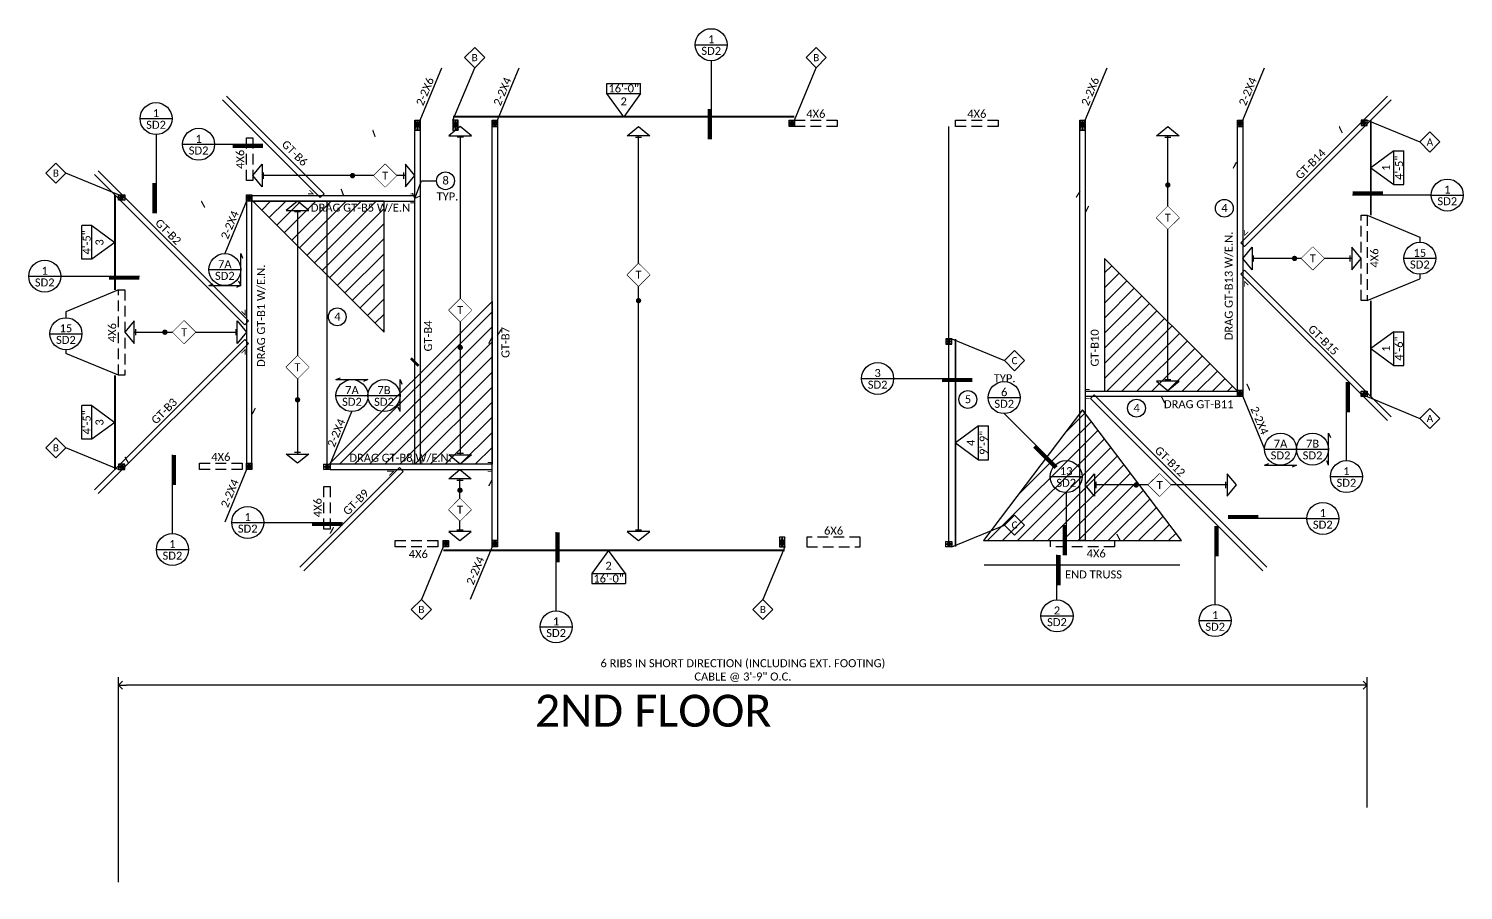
# Model space of a CAD drawing. Header units: inches. Extents: x -4772 to 8114, y -459 to 2752.
# Drawn here: x 2506 to 3312, y 2263 to 2747 of the extents above; entities that cross this region are included whole.
import ezdxf
from ezdxf.enums import TextEntityAlignment as Align

# ---------------------------------------------------------------- set-up
doc = ezdxf.new("R2010")
doc.units = ezdxf.units.IN
doc.header["$LTSCALE"] = 24
doc.header["$MEASUREMENT"] = 0
doc.set_wipeout_variables(frame=1)
doc.linetypes.add('DASHED2', pattern=[0.375, 0.25, -0.125])
for name, color, linetype in [('FNDN_TEXT', 2, 'Continuous'), ('FRAME_CALIF', 8, 'Continuous'), ('FRAME_HDR', 70, 'Continuous'), ('FRAME_POST', 4, 'Continuous'), ('FRAME_SWALL', 3, 'SWALL'), ('FRAME_SWTXT', 2, 'Continuous'), ('FRAME_TEXT', 2, 'Continuous')]:
    doc.layers.add(name, color=color, linetype=linetype)
doc.styles.add('ARC-TEXT', font='CALIBRI.TTF', dxfattribs={"height": 4.5})
doc.linetypes.add('SWALL', pattern='A,0.25,0.25,["//",ARC-TEXT,S=0.015,R=0,X=0.01,Y=0.01],0.25', length=0.75)
doc.dimstyles.new('post tension', dxfattribs={"dimscale": 48, "dimtxt": 4.5, "dimasz": 0.09375, "dimexe": 0.09375, "dimexo": 0.09375, "dimgap": 0.03125, "dimtad": 1, "dimdec": 4, "dimzin": 3, "dimdsep": 46, "dimlunit": 4, "dimtxsty": 'ARC-TEXT', "dimblk": 'OPEN90', "dimcen": 0.0625, "dimclrd": 1, "dimclre": 2, "dimclrt": 2, "dimadec": 0, "dimazin": 0, "dimtfac": 1, "dimtdec": 4, "dimtmove": 2, "dimatfit": 0, "dimldrblk": 'LEADER-ARROW', "dimfxl": 1, "dimfrac": 2, "dimtzin": 3, "dimarcsym": 0})

# ---------------------------------------------------------------- blocks, each defined once
blk = doc.blocks.new('*U68')
at = {"color": 1}
blk.add_lwpolyline([(1.94, 3.64, 0.688, 0.688, 0), (0, 0, 0, 0, 0), (135, 43.46, 0.688, 0.688, 0), (133.06, 39.82, 0.688, 0.688, 0)], format="xyseb", dxfattribs=at)
blk = doc.blocks.new('*U69')
for p, q in [((6.08, -1.74), (6.08, 1.74)), ((141.42, -1.74), (141.42, 1.74)), ((142.29, 0), (5.21, 0))]:
    blk.add_line(p, q)
for points in [[(5.21, -6.36), (0, 0), (5.21, 6.36)], [(47.71, 0), (54.07, -6.36), (60.44, 0), (54.07, 6.36)], [(142.29, -6.36), (147.5, 0), (142.29, 6.36)]]:
    blk.add_lwpolyline(points, close=True)
at = {"color": 1, "const_width": 1.5}
blk.add_lwpolyline([(36.46, 0, 1), (34.96, 0, 1)], format="xyb", close=True, dxfattribs=at)
at = {"style": 'ARC-TEXT', "width": 1.00018}
blk.add_attdef('FRM', text='', height=4.5, rotation=270, dxfattribs=at).set_placement((54.07, 0), align=Align.MIDDLE_CENTER)
blk.add_wipeout([(60.44, 0), (54.07, 6.36), (47.71, 0), (54.07, -6.36)])
blk = doc.blocks.new('*U70')
at = {"color": 1}
blk.add_lwpolyline([(-1.97, 3.62, 0.688, 0.688, 0), (0, 0, 0, 0, 0), (40.9, 147.5, 0.688, 0.688, 0), (42.88, 143.88, 0.688, 0.688, 0)], format="xyseb", dxfattribs=at)
blk = doc.blocks.new('*U71')
for p, q in [((6.08, -1.74), (6.08, 1.74)), ((62.42, -1.74), (62.42, 1.74)), ((63.29, 0), (5.21, 0))]:
    blk.add_line(p, q)
for points in [[(5.21, -6.36), (0, 0), (5.21, 6.36)], [(28.77, 0), (35.13, -6.36), (41.49, 0), (35.13, 6.36)], [(63.29, -6.36), (68.5, 0), (63.29, 6.36)]]:
    blk.add_lwpolyline(points, close=True)
at = {"style": 'ARC-TEXT', "width": 1.00018}
blk.add_attdef('FRM', text='', height=4.5, rotation=180, dxfattribs=at).set_placement((35.13, 0), align=Align.MIDDLE_CENTER)
blk.add_wipeout([(41.49, 0), (35.13, 6.36), (28.77, 0), (35.13, -6.36)])
at = {"color": 1, "const_width": 1.5}
blk.add_lwpolyline([(46.68, 0, 1), (45.18, 0, 1)], format="xyb", close=True, dxfattribs=at)
blk = doc.blocks.new('*U72')
for p, q in [((6.08, -1.74), (6.08, 1.74)), ((183.92, -1.74), (183.92, 1.74)), ((184.79, 0), (5.21, 0))]:
    blk.add_line(p, q)
for points in [[(5.21, -6.36), (0, 0), (5.21, 6.36)], [(80.29, 0), (86.65, -6.36), (93.01, 0), (86.65, 6.36)], [(184.79, -6.36), (190, 0), (184.79, 6.36)]]:
    blk.add_lwpolyline(points, close=True)
at = {"color": 1, "const_width": 1.5}
blk.add_lwpolyline([(66.4, 0, 1), (64.9, 0, 1)], format="xyb", close=True, dxfattribs=at)
at = {"style": 'ARC-TEXT', "width": 1.00018}
blk.add_attdef('FRM', text='', height=4.5, rotation=270, dxfattribs=at).set_placement((86.65, 0), align=Align.MIDDLE_CENTER)
blk.add_wipeout([(93.01, 0), (86.65, 6.36), (80.29, 0), (86.65, -6.36)])
blk = doc.blocks.new('TEC_STICK')
at = {"color": 1}
blk.add_line((-6, 0), (6, 0), dxfattribs=at)
at = {"color": 1, "const_width": 1.5}
blk.add_lwpolyline([(-2.12, -2.12), (2.12, 2.12)], dxfattribs=at)
blk = doc.blocks.new('*U73')
at = {"color": 1}
blk.add_lwpolyline([(1.9, 3.66, 0.688, 0.688, 0), (0, 0, 0, 0, 0), (91, 30.41, 0.688, 0.688, 0), (89.1, 26.75, 0.688, 0.688, 0)], format="xyseb", dxfattribs=at)
blk = doc.blocks.new('*U74')
for p, q in [((6.08, -1.74), (6.08, 1.74)), ((33.92, -1.74), (33.92, 1.74)), ((34.79, 0), (5.21, 0))]:
    blk.add_line(p, q)
for points in [[(5.21, -6.36), (0, 0), (5.21, 6.36)], [(16.23, 0), (22.6, -6.36), (28.96, 0), (22.6, 6.36)], [(34.79, -6.36), (40, 0), (34.79, 6.36)]]:
    blk.add_lwpolyline(points, close=True)
at = {"style": 'ARC-TEXT', "width": 1.00018}
blk.add_attdef('FRM', text='', height=4.5, rotation=90, dxfattribs=at).set_placement((22.6, 0), align=Align.MIDDLE_CENTER)
blk.add_wipeout([(28.96, 0), (22.6, 6.36), (16.23, 0), (22.6, -6.36)])
at = {"color": 1, "const_width": 1.5}
blk.add_lwpolyline([(12.44, 0, 1), (10.94, 0, 1)], format="xyb", close=True, dxfattribs=at)
blk = doc.blocks.new('*U75')
at = {"color": 1}
blk.add_lwpolyline([(1.9, 3.66, 0.688, 0.688, 0), (0, 0, 0, 0, 0), (85.02, 28.53, 0.688, 0.688, 0), (83.13, 24.86, 0.688, 0.688, 0)], format="xyseb", dxfattribs=at)
blk = doc.blocks.new('*U76')
for p, q in [((6.08, -1.74), (6.08, 1.74)), ((142.42, -1.74), (142.42, 1.74)), ((143.29, 0), (5.21, 0))]:
    blk.add_line(p, q)
for points in [[(5.21, -6.36), (0, 0), (5.21, 6.36)], [(44.96, 0), (51.33, -6.36), (57.69, 0), (51.33, 6.36)], [(143.29, -6.36), (148.5, 0), (143.29, 6.36)]]:
    blk.add_lwpolyline(points, close=True)
at = {"color": 1, "const_width": 1.5}
blk.add_lwpolyline([(33.71, 0, 1), (32.21, 0, 1)], format="xyb", close=True, dxfattribs=at)
at = {"style": 'ARC-TEXT', "width": 1.00018}
blk.add_attdef('FRM', text='', height=4.5, rotation=90, dxfattribs=at).set_placement((51.33, 0), align=Align.MIDDLE_CENTER)
blk.add_wipeout([(57.69, 0), (51.33, 6.36), (44.96, 0), (51.33, -6.36)])
blk = doc.blocks.new('*U77')
at = {"color": 1}
blk.add_lwpolyline([(-1.77, 3.73, 0.688, 0.688, 0), (0, 0, 0, 0, 0), (50.18, 148.5, 0.688, 0.688, 0), (51.95, 144.77, 0.688, 0.688, 0)], format="xyseb", dxfattribs=at)
blk = doc.blocks.new('*U78')
for p, q in [((6.08, -1.74), (6.08, 1.74)), ((60.42, -1.74), (60.42, 1.74)), ((61.29, 0), (5.21, 0))]:
    blk.add_line(p, q)
for points in [[(5.21, -6.36), (0, 0), (5.21, 6.36)], [(33.04, 0), (39.4, -6.36), (45.77, 0), (39.4, 6.36)], [(61.29, -6.36), (66.5, 0), (61.29, 6.36)]]:
    blk.add_lwpolyline(points, close=True)
at = {"style": 'ARC-TEXT', "width": 1.00018}
blk.add_attdef('FRM', text='', height=4.5, dxfattribs=at).set_placement((39.4, 0), align=Align.MIDDLE_CENTER)
blk.add_wipeout([(45.77, 0), (39.4, 6.36), (33.04, 0), (39.4, -6.36)])
at = {"color": 1, "const_width": 1.5}
blk.add_lwpolyline([(29.87, 0, 1), (28.37, 0, 1)], format="xyb", close=True, dxfattribs=at)
blk = doc.blocks.new('*U79')
at = {"color": 1}
blk.add_lwpolyline([(2.19, 3.5, 0.687, 0.687, 0), (0, 0, 0, 0, 0), (327.5, 81.12, 0.687, 0.687, 0), (325.31, 77.62, 0.687, 0.687, 0)], format="xyseb", dxfattribs=at)
blk = doc.blocks.new('*U80')
for p, q in [((6.08, -1.74), (6.08, 1.74)), ((226.92, -1.74), (226.92, 1.74)), ((227.79, 0), (5.21, 0))]:
    blk.add_line(p, q)
for points in [[(5.21, -6.36), (0, 0), (5.21, 6.36)], [(77.11, 0), (83.47, -6.36), (89.83, 0), (83.47, 6.36)], [(227.79, -6.36), (233, 0), (227.79, 6.36)]]:
    blk.add_lwpolyline(points, close=True)
at = {"color": 1, "const_width": 1.5}
blk.add_lwpolyline([(98.76, 0, 1), (97.26, 0, 1)], format="xyb", close=True, dxfattribs=at)
at = {"style": 'ARC-TEXT', "width": 1.00018}
blk.add_attdef('FRM', text='', height=4.5, rotation=90, dxfattribs=at).set_placement((83.47, 0), align=Align.MIDDLE_CENTER)
blk.add_wipeout([(89.83, 0), (83.47, 6.36), (77.11, 0), (83.47, -6.36)])
blk = doc.blocks.new('*U169')
for p, q in [((0, 5.5), (1.5, 5.5)), ((0, 0), (0, 5.5)), ((1.5, 0), (0, 0)), ((1.5, 5.5), (3, 5.5)), ((1.5, 0), (1.5, 5.5)), ((1.5, 5.5), (1.5, 0)), ((3, 0), (1.5, 0)), ((3, 5.5), (3, 0))]:
    blk.add_line(p, q)
at = {"color": 1}
for p, q in [((0, 0), (1.5, 5.5)), ((0, 5.5), (1.5, 0)), ((1.5, 0), (3, 5.5)), ((1.5, 5.5), (3, 0))]:
    blk.add_line(p, q, dxfattribs=at)
blk = doc.blocks.new('*U82')
for p, q in [((0, 3.5), (1.5, 3.5)), ((0, 0), (0, 3.5)), ((1.5, 0), (0, 0)), ((1.5, 3.5), (3, 3.5)), ((1.5, 0), (1.5, 3.5)), ((1.5, 3.5), (1.5, 0)), ((3, 0), (1.5, 0)), ((3, 3.5), (3, 0))]:
    blk.add_line(p, q)
at = {"color": 1}
for p, q in [((0, 0), (1.5, 3.5)), ((0, 3.5), (1.5, 0)), ((1.5, 0), (3, 3.5)), ((1.5, 3.5), (3, 0))]:
    blk.add_line(p, q, dxfattribs=at)
blk = doc.blocks.new('*U171')
for p, q in [((0, 5.5), (1.5, 5.5)), ((0, 0), (0, 5.5)), ((1.5, 0), (0, 0)), ((1.5, 5.5), (3, 5.5)), ((1.5, 0), (1.5, 5.5)), ((1.5, 5.5), (1.5, 0)), ((3, 0), (1.5, 0)), ((3, 5.5), (3, 0))]:
    blk.add_line(p, q)
at = {"color": 1}
for p, q in [((0, 0), (1.5, 5.5)), ((0, 5.5), (1.5, 0)), ((1.5, 0), (3, 5.5)), ((1.5, 5.5), (3, 0))]:
    blk.add_line(p, q, dxfattribs=at)
blk = doc.blocks.new('*U85')
for p, q in [((0, 3.5), (1.5, 3.5)), ((0, 0), (0, 3.5)), ((1.5, 0), (0, 0)), ((1.5, 3.5), (3, 3.5)), ((1.5, 0), (1.5, 3.5)), ((1.5, 3.5), (1.5, 0)), ((3, 0), (1.5, 0)), ((3, 3.5), (3, 0))]:
    blk.add_line(p, q)
at = {"color": 1}
for p, q in [((0, 0), (1.5, 3.5)), ((0, 3.5), (1.5, 0)), ((1.5, 0), (3, 3.5)), ((1.5, 3.5), (3, 0))]:
    blk.add_line(p, q, dxfattribs=at)
blk = doc.blocks.new('*U86')
for p, q in [((0, 3.5), (1.5, 3.5)), ((0, 0), (0, 3.5)), ((1.5, 0), (0, 0)), ((1.5, 3.5), (3, 3.5)), ((1.5, 0), (1.5, 3.5)), ((1.5, 3.5), (1.5, 0)), ((3, 0), (1.5, 0)), ((3, 3.5), (3, 0))]:
    blk.add_line(p, q)
at = {"color": 1}
for p, q in [((0, 0), (1.5, 3.5)), ((0, 3.5), (1.5, 0)), ((1.5, 0), (3, 3.5)), ((1.5, 3.5), (3, 0))]:
    blk.add_line(p, q, dxfattribs=at)
blk = doc.blocks.new('*U87')
for p, q in [((0, 3.5), (1.5, 3.5)), ((0, 0), (0, 3.5)), ((1.5, 0), (0, 0)), ((1.5, 3.5), (3, 3.5)), ((1.5, 0), (1.5, 3.5)), ((1.5, 3.5), (1.5, 0)), ((3, 0), (1.5, 0)), ((3, 3.5), (3, 0))]:
    blk.add_line(p, q)
at = {"color": 1}
for p, q in [((0, 0), (1.5, 3.5)), ((0, 3.5), (1.5, 0)), ((1.5, 0), (3, 3.5)), ((1.5, 3.5), (3, 0))]:
    blk.add_line(p, q, dxfattribs=at)
blk = doc.blocks.new('*U88')
for p, q in [((0, 3.5), (1.5, 3.5)), ((0, 0), (0, 3.5)), ((1.5, 0), (0, 0)), ((1.5, 3.5), (3, 3.5)), ((1.5, 0), (1.5, 3.5)), ((1.5, 3.5), (1.5, 0)), ((3, 0), (1.5, 0)), ((3, 3.5), (3, 0))]:
    blk.add_line(p, q)
at = {"color": 1}
for p, q in [((0, 0), (1.5, 3.5)), ((0, 3.5), (1.5, 0)), ((1.5, 0), (3, 3.5)), ((1.5, 3.5), (3, 0))]:
    blk.add_line(p, q, dxfattribs=at)
blk = doc.blocks.new('*U89')
for p, q in [((0, 3.5), (1.5, 3.5)), ((0, 0), (0, 3.5)), ((1.5, 0), (0, 0)), ((1.5, 3.5), (3, 3.5)), ((1.5, 0), (1.5, 3.5)), ((1.5, 3.5), (1.5, 0)), ((3, 0), (1.5, 0)), ((3, 3.5), (3, 0))]:
    blk.add_line(p, q)
at = {"color": 1}
for p, q in [((0, 0), (1.5, 3.5)), ((0, 3.5), (1.5, 0)), ((1.5, 0), (3, 3.5)), ((1.5, 3.5), (3, 0))]:
    blk.add_line(p, q, dxfattribs=at)
blk = doc.blocks.new('*U90')
for p, q in [((0, 3.5), (1.5, 3.5)), ((0, 0), (0, 3.5)), ((1.5, 0), (0, 0)), ((1.5, 3.5), (3, 3.5)), ((1.5, 0), (1.5, 3.5)), ((1.5, 3.5), (1.5, 0)), ((3, 0), (1.5, 0)), ((3, 3.5), (3, 0))]:
    blk.add_line(p, q)
at = {"color": 1}
for p, q in [((0, 0), (1.5, 3.5)), ((0, 3.5), (1.5, 0)), ((1.5, 0), (3, 3.5)), ((1.5, 3.5), (3, 0))]:
    blk.add_line(p, q, dxfattribs=at)
blk = doc.blocks.new('*U108')
for p, q in [((0, 3.5), (1.5, 3.5)), ((0, 0), (0, 3.5)), ((1.5, 0), (0, 0)), ((1.5, 3.5), (3, 3.5)), ((1.5, 0), (1.5, 3.5)), ((1.5, 3.5), (1.5, 0)), ((3, 0), (1.5, 0)), ((3, 3.5), (3, 0))]:
    blk.add_line(p, q)
at = {"color": 1}
for p, q in [((0, 0), (1.5, 3.5)), ((0, 3.5), (1.5, 0)), ((1.5, 0), (3, 3.5)), ((1.5, 3.5), (3, 0))]:
    blk.add_line(p, q, dxfattribs=at)
blk = doc.blocks.new('*U109')
for p, q in [((-18.59, -9.5), (-18.59, 9.5)), ((-13, 9.5), (-18.59, 9.5)), ((-13, -9.5), (-18.59, -9.5))]:
    blk.add_line(p, q)
at = {"flags": 128}
blk.add_lwpolyline([(-13, -9.5), (-13, 9.5), (0, 0)], close=True, dxfattribs=at)
at = {"style": 'ARC-TEXT'}
for tag, p in [('LENGTH', (-15.87, 0)), ('REF', (-26.27, 0)), ('NUM', (-8.65, 0))]:
    blk.add_attdef(tag, text='', height=4.5, rotation=90, dxfattribs=at).set_placement(p, align=Align.MIDDLE_CENTER)
blk = doc.blocks.new('TEC_HD_R')
blk.add_lwpolyline([(0, -5.66), (5.66, 0), (0, 5.66), (-5.66, 0), (0, -5.66)])
at = {"style": 'ARC-TEXT'}
blk.add_attdef('HD', text='', height=4, dxfattribs=at).set_placement((0, 0), align=Align.MIDDLE_CENTER)
blk = doc.blocks.new('*U110')
for p, q in [((-1.5, 3.5), (-3, 3.5)), ((-3, 3.5), (-3, 0)), ((-3, 0), (-1.5, 0)), ((0, 3.5), (-1.5, 3.5)), ((-1.5, 0), (-1.5, 3.5)), ((-1.5, 3.5), (-1.5, 0)), ((-1.5, 0), (0, 0)), ((0, 0), (0, 3.5))]:
    blk.add_line(p, q)
at = {"color": 1}
for p, q in [((-1.5, 0), (-3, 3.5)), ((-1.5, 3.5), (-3, 0)), ((0, 0), (-1.5, 3.5)), ((0, 3.5), (-1.5, 0))]:
    blk.add_line(p, q, dxfattribs=at)
blk = doc.blocks.new('TEC_DET')
blk.add_line((-9, 0), (9, 0))
blk.add_circle((0, 0), 9)
at = {"style": 'ARC-TEXT'}
for tag, p in [('NUM', (0, 3.08)), ('SHT', (0, -3.49))]:
    blk.add_attdef(tag, text='', height=4.5, dxfattribs=at).set_placement(p, align=Align.MIDDLE_CENTER)
blk = doc.blocks.new('*U170')
for p, q in [((-1.5, 5.5), (-3, 5.5)), ((-3, 5.5), (-3, 0)), ((-3, 0), (-1.5, 0)), ((0, 5.5), (-1.5, 5.5)), ((-1.5, 0), (-1.5, 5.5)), ((-1.5, 5.5), (-1.5, 0)), ((-1.5, 0), (0, 0)), ((0, 0), (0, 5.5))]:
    blk.add_line(p, q)
at = {"color": 1}
for p, q in [((-1.5, 0), (-3, 5.5)), ((-1.5, 5.5), (-3, 0)), ((0, 0), (-1.5, 5.5)), ((0, 5.5), (-1.5, 0))]:
    blk.add_line(p, q, dxfattribs=at)
blk = doc.blocks.new('*U112')
for p, q in [((0, 3.5), (1.5, 3.5)), ((0, 0), (0, 3.5)), ((1.5, 0), (0, 0)), ((1.5, 3.5), (3, 3.5)), ((1.5, 0), (1.5, 3.5)), ((1.5, 3.5), (1.5, 0)), ((3, 0), (1.5, 0)), ((3, 3.5), (3, 0))]:
    blk.add_line(p, q)
at = {"color": 1}
for p, q in [((0, 0), (1.5, 3.5)), ((0, 3.5), (1.5, 0)), ((1.5, 0), (3, 3.5)), ((1.5, 3.5), (3, 0))]:
    blk.add_line(p, q, dxfattribs=at)
blk = doc.blocks.new('*U113')
for p, q in [((0, 3.5), (1.5, 3.5)), ((0, 0), (0, 3.5)), ((1.5, 0), (0, 0)), ((1.5, 3.5), (3, 3.5)), ((1.5, 0), (1.5, 3.5)), ((1.5, 3.5), (1.5, 0)), ((3, 0), (1.5, 0)), ((3, 3.5), (3, 0))]:
    blk.add_line(p, q)
at = {"color": 1}
for p, q in [((0, 0), (1.5, 3.5)), ((0, 3.5), (1.5, 0)), ((1.5, 0), (3, 3.5)), ((1.5, 3.5), (3, 0))]:
    blk.add_line(p, q, dxfattribs=at)
blk = doc.blocks.new('*U172')
for p, q in [((-1.5, 5.5), (-3, 5.5)), ((-3, 5.5), (-3, 0)), ((-3, 0), (-1.5, 0)), ((0, 5.5), (-1.5, 5.5)), ((-1.5, 0), (-1.5, 5.5)), ((-1.5, 5.5), (-1.5, 0)), ((-1.5, 0), (0, 0)), ((0, 0), (0, 5.5))]:
    blk.add_line(p, q)
at = {"color": 1}
for p, q in [((-1.5, 0), (-3, 5.5)), ((-1.5, 5.5), (-3, 0)), ((0, 0), (-1.5, 5.5)), ((0, 5.5), (-1.5, 0))]:
    blk.add_line(p, q, dxfattribs=at)
blk = doc.blocks.new('*U115')
for p, q in [((13, 9.5), (18.59, 9.5)), ((18.59, -9.5), (18.59, 9.5)), ((13, -9.5), (18.59, -9.5))]:
    blk.add_line(p, q)
at = {"flags": 128}
blk.add_lwpolyline([(13, -9.5), (13, 9.5), (0, 0)], close=True, dxfattribs=at)
at = {"style": 'ARC-TEXT'}
for tag, p in [('LENGTH', (15.85, 0)), ('NUM', (8.63, 0)), ('REF', (21.77, 0))]:
    blk.add_attdef(tag, text='', height=4.5, rotation=90, dxfattribs=at).set_placement(p, align=Align.MIDDLE_CENTER)
blk = doc.blocks.new('*U116')
for p, q in [((-1.5, 3.5), (-3, 3.5)), ((-3, 3.5), (-3, 0)), ((-3, 0), (-1.5, 0)), ((0, 3.5), (-1.5, 3.5)), ((-1.5, 0), (-1.5, 3.5)), ((-1.5, 3.5), (-1.5, 0)), ((-1.5, 0), (0, 0)), ((0, 0), (0, 3.5))]:
    blk.add_line(p, q)
at = {"color": 1}
for p, q in [((-1.5, 0), (-3, 3.5)), ((-1.5, 3.5), (-3, 0)), ((0, 0), (-1.5, 3.5)), ((0, 3.5), (-1.5, 0))]:
    blk.add_line(p, q, dxfattribs=at)
blk = doc.blocks.new('*U117')
for p, q in [((0, 3.5), (1.5, 3.5)), ((0, 0), (0, 3.5)), ((1.5, 0), (0, 0)), ((1.5, 3.5), (3, 3.5)), ((1.5, 0), (1.5, 3.5)), ((1.5, 3.5), (1.5, 0)), ((3, 0), (1.5, 0)), ((3, 3.5), (3, 0))]:
    blk.add_line(p, q)
at = {"color": 1}
for p, q in [((0, 0), (1.5, 3.5)), ((0, 3.5), (1.5, 0)), ((1.5, 0), (3, 3.5)), ((1.5, 3.5), (3, 0))]:
    blk.add_line(p, q, dxfattribs=at)
blk = doc.blocks.new('*U145')
blk.add_line((36, 0), (-8.2, 0))
at = {"const_width": 2}
blk.add_lwpolyline([(8.8, 1), (-8.2, 1)], dxfattribs=at)
blk = doc.blocks.new('*U200')
blk.add_line((17.11, 0), (-8.2, 0))
at = {"const_width": 2}
blk.add_lwpolyline([(8.8, 1), (-8.2, 1)], dxfattribs=at)
blk = doc.blocks.new('TEC_DRAG')
at = {"color": 3}
for p, q in [((-9, 0), (-6.52, 1.03)), ((9, 0), (6.52, -1.03))]:
    blk.add_line(p, q, dxfattribs=at)
blk.add_line((-9, 0), (9, 0))
blk = doc.blocks.new('*U193')
blk.add_line((33.87, 0), (-8.2, 0))
at = {"const_width": 2}
blk.add_lwpolyline([(8.8, 1), (-8.2, 1)], dxfattribs=at)
blk = doc.blocks.new('*U152')
for p, q in [((0, 3.5), (1.5, 3.5)), ((0, 0), (0, 3.5)), ((1.5, 0), (0, 0)), ((1.5, 3.5), (3, 3.5)), ((1.5, 0), (1.5, 3.5)), ((1.5, 3.5), (1.5, 0)), ((3, 0), (1.5, 0)), ((3, 3.5), (3, 0))]:
    blk.add_line(p, q)
at = {"color": 1}
for p, q in [((0, 0), (1.5, 3.5)), ((0, 3.5), (1.5, 0)), ((1.5, 0), (3, 3.5)), ((1.5, 3.5), (3, 0))]:
    blk.add_line(p, q, dxfattribs=at)
blk = doc.blocks.new('*U153')
for p, q in [((-1.5, 3.5), (-3, 3.5)), ((-3, 3.5), (-3, 0)), ((-3, 0), (-1.5, 0)), ((0, 3.5), (-1.5, 3.5)), ((-1.5, 0), (-1.5, 3.5)), ((-1.5, 3.5), (-1.5, 0)), ((-1.5, 0), (0, 0)), ((0, 0), (0, 3.5))]:
    blk.add_line(p, q)
at = {"color": 1}
for p, q in [((-1.5, 0), (-3, 3.5)), ((-1.5, 3.5), (-3, 0)), ((0, 0), (-1.5, 3.5)), ((0, 3.5), (-1.5, 0))]:
    blk.add_line(p, q, dxfattribs=at)
blk = doc.blocks.new('TEC_KNOTE')
blk.add_circle((0, 0), 5)
at = {"style": 'ARC-TEXT', "width": 1.00018}
blk.add_attdef('NOTE', text='', height=4.5, dxfattribs=at).set_placement((0.07, 0.16), align=Align.MIDDLE_CENTER)
blk = doc.blocks.new('_Open90')
at = {"color": 0, "linetype": 'ByBlock', "lineweight": -2}
for p, q in [((0, 0), (-1, 0)), ((-0.5, 0.5), (0, 0)), ((0, 0), (-0.5, -0.5))]:
    blk.add_line(p, q, dxfattribs=at)
blk = doc.blocks.new('LEADER-ARROW')
at = {"color": 1}
blk.add_line((0, 0), (-1.3, 0), dxfattribs=at)
at = {"color": 1, "const_width": 0.125}
for points in [[(0, 0), (-0.53, 0.53)], [(0, 0), (-0.53, -0.53)]]:
    blk.add_lwpolyline(points, dxfattribs=at)
blk = doc.blocks.new('*U188')
at = {"color": 1}
blk.add_lwpolyline([(-1.43, 3.87, 0.688, 0.688, 0), (0, 0, 0, 0, 0), (16.31, 37, 0.688, 0.688, 0), (17.74, 33.13, 0.688, 0.688, 0)], format="xyseb", dxfattribs=at)
blk = doc.blocks.new('*U189')
for p, q in [((6.08, -1.74), (6.08, 1.74)), ((84.92, -1.74), (84.92, 1.74)), ((85.79, 0), (5.21, 0))]:
    blk.add_line(p, q)
for points in [[(5.21, -6.36), (0, 0), (5.21, 6.36)], [(68.06, 0), (74.43, -6.36), (80.79, 0), (74.43, 6.36)], [(85.79, -6.36), (91, 0), (85.79, 6.36)]]:
    blk.add_lwpolyline(points, close=True)
at = {"color": 1, "const_width": 1.5}
blk.add_lwpolyline([(56.81, 0, 1), (55.31, 0, 1)], format="xyb", close=True, dxfattribs=at)
at = {"style": 'ARC-TEXT', "width": 1.00018}
blk.add_attdef('FRM', text='', height=4.5, dxfattribs=at).set_placement((74.43, 0), align=Align.MIDDLE_CENTER)
blk.add_wipeout([(80.79, 0), (74.43, 6.36), (68.06, 0), (74.43, -6.36)])
blk = doc.blocks.new('*U190')
at = {"color": 1}
blk.add_lwpolyline([(-1.95, 3.64, 0.687, 0.687, 0), (0, 0, 0, 0, 0), (23.11, 81, 0.687, 0.687, 0), (25.05, 77.36, 0.687, 0.687, 0)], format="xyseb", dxfattribs=at)
blk = doc.blocks.new('*U191')
for p, q in [((6.08, -1.74), (6.08, 1.74)), ((78.92, -1.74), (78.92, 1.74)), ((79.79, 0), (5.21, 0))]:
    blk.add_line(p, q)
for points in [[(5.21, -6.36), (0, 0), (5.21, 6.36)], [(35.43, 0), (41.79, -6.36), (48.15, 0), (41.79, 6.36)], [(79.79, -6.36), (85, 0), (79.79, 6.36)]]:
    blk.add_lwpolyline(points, close=True)
at = {"color": 1, "const_width": 1.5}
blk.add_lwpolyline([(29.33, 0, 1), (27.83, 0, 1)], format="xyb", close=True, dxfattribs=at)
at = {"style": 'ARC-TEXT', "width": 1.00018}
blk.add_attdef('FRM', text='', height=4.5, dxfattribs=at).set_placement((41.79, 0), align=Align.MIDDLE_CENTER)
blk.add_wipeout([(48.15, 0), (41.79, 6.36), (35.43, 0), (41.79, -6.36)])
blk = doc.blocks.new('*U192')
blk.add_line((27, 0), (-8.2, 0))
at = {"const_width": 2}
blk.add_lwpolyline([(8.8, 1), (-8.2, 1)], dxfattribs=at)
blk = doc.blocks.new('*D225')
at = {"layer": 'DEFPOINTS', "color": 0}
for p in [(2556.3, 2378.03), (3258.3, 2304.57), (2556.3, 2262.57)]:
    blk.add_point(p, dxfattribs=at)
at = {"layer": 'FNDN_TEXT', "color": 2, "lineweight": -2}
for p, q in [((2556.3, 2267.07), (2556.3, 2382.53)), ((3258.3, 2309.07), (3258.3, 2382.53))]:
    blk.add_line(p, q, dxfattribs=at)
at = {"layer": 'FNDN_TEXT', "color": 1, "lineweight": -2}
blk.add_line((3253.8, 2378.03), (2560.8, 2378.03), dxfattribs=at)
at = {"layer": 'FNDN_TEXT', "color": 1, "lineweight": -2, "xscale": 4.5, "yscale": 4.5, "zscale": 4.5, "rotation": 180}
blk.add_blockref('_Open90', (2556.3, 2378.03), dxfattribs=at)
at = {"layer": 'FNDN_TEXT', "color": 1, "lineweight": -2, "xscale": 4.5, "yscale": 4.5, "zscale": 4.5}
blk.add_blockref('_Open90', (3258.3, 2378.03), dxfattribs=at)
at = {"layer": 'FNDN_TEXT', "color": 2, "insert": (2907.3, 2386.2), "char_height": 4.5, "attachment_point": 5, "style": 'ARC-TEXT'}
blk.add_mtext('6 RIBS IN SHORT DIRECTION {\\W1.0002;(INCLUDING EXT. FOOTING)}\\PCABLE @ 3\'-9" O.C.', dxfattribs=at)

msp = doc.modelspace()

# ---------------------------------------------------------------- hatches: boundary and pattern name
at = {"layer": 'FRAME_CALIF'}
h = msp.add_hatch(dxfattribs=at)
h.set_pattern_fill('ANSI31', color=256, scale=48, style=2)
h.paths.add_polyline_path([(2705.54679, 2576.56243), (2705.54679, 2650.31243), (2631.79679, 2650.31243)])
h = msp.add_hatch(dxfattribs=at)
h.set_pattern_fill('ANSI31', color=256, scale=48, style=2)
h.paths.add_polyline_path([(2675.29679, 2502.31243), (2675.29679, 2502.81243), (2766.29679, 2593.81243), (2766.29679, 2502.31243)])
h = msp.add_hatch(dxfattribs=at)
h.set_pattern_fill('ANSI31', color=256, scale=48, style=2)
h.paths.add_polyline_path([(3042.6463, 2459.31243), (3153.94728, 2459.31243), (3098.29679, 2532.93743)])

# ---------------------------------------------------------------- linework, layer by layer
for points in [[(2705.54679, 2576.56243), (2705.54679, 2650.31243), (2631.79679, 2650.31243), (2705.54679, 2576.56243)], [(2675.29679, 2502.31243), (2675.29679, 2502.81243), (2766.29679, 2593.81243), (2766.29679, 2502.31243)], [(3042.6463, 2459.31243), (3153.94728, 2459.31243), (3098.29679, 2532.93743)]]:
    msp.add_lwpolyline(points, close=True, dxfattribs=at)
at = {"layer": 'FRAME_HDR'}
for p, q in [((3023.04679, 2458.81243), (3023.04679, 2692.31243)), ((2673.54679, 2502.31243), (2673.54679, 2650.31243)), ((3042.93801, 2445.75795), (3152.93824, 2445.75795))]:
    msp.add_line(p, q, dxfattribs=at)
for points in [[(2669.73613, 2652.25177), (2614.79679, 2707.19111)], [(2616.91811, 2709.31243), (2671.85745, 2654.37309), (2669.73613, 2652.25177)], [(2722.79679, 2502.31243), (2722.79679, 2690.31243), (2725.79679, 2690.31243), (2725.79679, 2502.31243), (2722.79679, 2502.31243)], [(2769.29679, 2692.31243), (2769.29679, 2459.31243), (2766.29679, 2459.31243), (2766.29679, 2692.31243), (2769.29679, 2692.31243)], [(3099.79679, 2690.31243), (3099.79679, 2459.31243), (3096.79679, 2459.31243), (3096.79679, 2690.31243), (3099.79679, 2690.31243)], [(3185.29679, 2543.81243), (3185.29679, 2692.31243), (3188.29679, 2692.31243), (3188.29679, 2543.81243), (3185.29679, 2543.81243)], [(2627.23613, 2580.75177), (2542.77107, 2665.21683)], [(2544.89239, 2667.33815), (2629.35745, 2582.87309), (2627.23613, 2580.75177)], [(2628.29679, 2650.31243), (2628.29679, 2502.81243), (2631.29679, 2502.81243), (2631.29679, 2650.31243), (2628.29679, 2650.31243)], [(2631.29679, 2650.31243), (2722.79679, 2650.31243), (2722.79679, 2653.31243), (2631.29679, 2653.31243), (2631.29679, 2650.31243)], [(2542.77107, 2487.90803), (2627.23613, 2572.37309), (2629.35745, 2570.25177)], [(2629.35745, 2570.25177), (2544.91811, 2485.81243)], [(2658.29679, 2444.43375), (2714.23613, 2500.37309), (2716.35745, 2498.25177)], [(2675.29679, 2499.31243), (2766.29679, 2499.31243), (2766.29679, 2502.31243), (2675.29679, 2502.31243), (2675.29679, 2499.31243)], [(2716.35745, 2498.25177), (2660.41811, 2442.31243)]]:
    msp.add_lwpolyline(points, dxfattribs=at)
at = {"layer": 'FRAME_HDR', "linetype": 'DASHED2'}
for points in [[(2936.29679, 2695.81243), (2960.29679, 2695.81243), (2960.29679, 2692.31243), (2936.29679, 2692.31243), (2936.29679, 2695.81243)], [(3026.79679, 2695.81243), (3050.79679, 2695.81243), (3050.79679, 2692.31243), (3026.79679, 2692.31243), (3026.79679, 2695.81243)], [(2628.29679, 2661.81243), (2628.29679, 2685.81243), (2631.79679, 2685.81243), (2631.79679, 2661.81243), (2628.29679, 2661.81243)], [(3258.29679, 2642.31243), (3258.29679, 2594.31243), (3254.79679, 2594.31243), (3254.79679, 2642.31243), (3258.29679, 2642.31243)], [(2556.29679, 2552.31243), (2556.29679, 2600.31243), (2559.79679, 2600.31243), (2559.79679, 2552.31243), (2556.29679, 2552.31243)], [(2601.79679, 2502.81243), (2625.79679, 2502.81243), (2625.79679, 2499.31243), (2601.79679, 2499.31243), (2601.79679, 2502.81243)], [(2675.29679, 2489.81243), (2675.29679, 2465.81243), (2671.79679, 2465.81243), (2671.79679, 2489.81243), (2675.29679, 2489.81243)], [(2943.28712, 2455.81243), (2973.28712, 2455.81243), (2973.28712, 2461.31243), (2943.28712, 2461.31243), (2943.28712, 2455.81243)], [(2711.79679, 2459.31243), (2735.79679, 2459.31243), (2735.79679, 2455.81243), (2711.79679, 2455.81243), (2711.79679, 2459.31243)], [(3080.29679, 2459.31243), (3116.29679, 2459.31243), (3116.29679, 2455.81243), (3080.29679, 2455.81243), (3080.29679, 2459.31243)]]:
    msp.add_lwpolyline(points, dxfattribs=at)
at = {"layer": 'FRAME_SWALL', "linetype": 'DASHED2', "const_width": 1}
for points in [[(2744.29656, 2697.81243), (2936.29656, 2697.81243)], [(3260.29679, 2642.31243), (3260.29679, 2695.81243)], [(2554.29679, 2600.31243), (2554.29679, 2653.81243)], [(3260.29679, 2594.31243), (3260.29679, 2540.31243)], [(3026.79679, 2455.81243), (3026.79679, 2572.81243)], [(2554.29679, 2499.31243), (2554.29679, 2552.31243)], [(2738.81151, 2453.81243), (2930.80175, 2453.81243)]]:
    msp.add_lwpolyline(points, dxfattribs=at)
at = {"layer": 'FRAME_TEXT'}
for p, q in [((2769.29679, 2695.81243), (2781.54266, 2725.37658)), ((2936.29656, 2695.81243), (2948.54243, 2725.37658)), ((3099.79679, 2695.81243), (3112.04266, 2725.37658)), ((3188.29679, 2695.81243), (3200.54266, 2725.37658)), ((3258.29679, 2695.81243), (3287.86094, 2683.56656)), ((2556.29679, 2653.81243), (2526.73265, 2666.0583)), ((2628.29679, 2650.31243), (2616.05092, 2620.74829)), ((3258.29679, 2642.31243), (3287.86094, 2630.06656)), ((3287.86094, 2630.06656), (3287.86094, 2627.12245)), ((3258.29679, 2594.31243), (3287.86094, 2606.5583)), ((3287.86094, 2609.12245), (3287.86094, 2606.5583)), ((2556.29679, 2600.31243), (2526.73265, 2588.06656)), ((2526.73265, 2588.06656), (2526.73265, 2584.71288)), ((3024.79679, 2572.81243), (3054.36094, 2560.56656)), ((2526.73265, 2566.71288), (2526.73265, 2564.5583)), ((2556.29679, 2552.31243), (2526.73265, 2564.5583)), ((3188.29679, 2540.31243), (3200.54266, 2510.74829)), ((3258.29679, 2540.31243), (3287.86094, 2528.06656)), ((2675.29679, 2502.31243), (2687.54266, 2531.87658)), ((2556.29679, 2499.31243), (2526.73265, 2511.5583)), ((2628.29679, 2499.31243), (2616.05092, 2469.74829)), ((3024.79679, 2455.81243), (3054.36094, 2468.0583)), ((2930.80175, 2455.81243), (2918.55588, 2426.24829))]:
    msp.add_line(p, q, dxfattribs=at)
at = {"layer": 'FRAME_TEXT', "const_width": 0.5}
for points in [[(2720.29679, 2649.31243), (2722.79679, 2649.31243), (2722.79679, 2654.31243), (2720.29679, 2654.31243)], [(3189.36773, 2633.99745), (3189.36773, 2631.02129), (3191.43091, 2633.08447)], [(3189.36773, 2602.12742), (3189.36773, 2605.10358), (3191.43091, 2603.04039)], [(3102.29679, 2544.32884), (3099.79679, 2544.32884), (3099.79679, 2539.32884), (3102.29679, 2539.32884)], [(2721.79679, 2504.81243), (2721.79679, 2502.31243), (2726.79679, 2502.31243), (2726.79679, 2504.81243)], [(2763.79679, 2498.31243), (2766.29679, 2498.31243), (2766.29679, 2503.31243), (2763.79679, 2503.31243)], [(2707.1808, 2498.32561), (2710.9277, 2498.32561), (2708.53649, 2495.9344)]]:
    msp.add_lwpolyline(points, dxfattribs=at)

# ---------------------------------------------------------------- block references
at = {"layer": 'FRAME_POST'}
for name, p in [('*U169', (2722.79679, 2690.31243)), ('*U82', (2766.29679, 2692.31243)), ('*U171', (3096.79679, 2690.31243)), ('*U85', (3185.29679, 2692.31243)), ('*U86', (2628.29679, 2650.31243)), ('*U172', (2930.80175, 2455.81243))]:
    msp.add_blockref(name, p, dxfattribs=at)
for name, p, rotation in [('*U112', (2936.29656, 2695.81243), 180), ('*U116', (3258.29679, 2695.81243), 90), ('*U108', (2556.29679, 2653.81243), 270), ('*U153', (3024.79679, 2572.81243), 90), ('*U90', (3188.29679, 2543.81243), 180), ('*U117', (3258.29679, 2540.31243), 90.00000000145378), ('*U110', (2556.29679, 2499.31243), 270), ('*U87', (2631.29679, 2502.81243), 180), ('*U88', (2675.29679, 2499.31243), 90), ('*U89', (2769.29679, 2459.31243), 180), ('*U152', (3024.79679, 2455.81243), 90)]:
    msp.add_blockref(name, p, dxfattribs=dict(at, rotation=rotation))
at = {"layer": 'FRAME_SWTXT'}
ref = msp.add_blockref('*U109', (2840.29656, 2697.81243), dxfattribs=dict(at, rotation=270))
ref.add_attrib('NUM', '2', dxfattribs={"layer": '0', "height": 4.5, "style": 'ARC-TEXT'}).set_placement((2840.29656, 2706.3974), align=Align.MIDDLE_CENTER)
ref.add_attrib('LENGTH', '16\'-0"', dxfattribs={"layer": '0', "height": 4.5, "style": 'ARC-TEXT'}).set_placement((2840.29656, 2713.68641), align=Align.MIDDLE_CENTER)
for p, values in [((3260.29679, 2669.06243), {'NUM': '1', 'LENGTH': '4\'-5"'}), ((3260.2515, 2567.31243), {'NUM': '1', 'LENGTH': '4\'-6"'}), ((3026.79679, 2514.31243), {'NUM': '4', 'LENGTH': '9\'-9"'})]:
    msp.add_blockref('*U115', p, dxfattribs=at).add_auto_attribs(values)
ref = msp.add_blockref('*U109', (2554.29679, 2627.06243), dxfattribs=at)
ref.add_attrib('NUM', '3', dxfattribs={"layer": '0', "height": 4.5, "rotation": 90, "style": 'ARC-TEXT'}).set_placement((2545.58029, 2627.06243), align=Align.MIDDLE_CENTER)
ref.add_attrib('LENGTH', '4\'-5"', dxfattribs={"layer": '0', "height": 4.5, "rotation": 90, "style": 'ARC-TEXT'}).set_placement((2538.37781, 2627.06243), align=Align.MIDDLE_CENTER)
ref = msp.add_blockref('*U109', (2554.29679, 2525.81243), dxfattribs=at)
ref.add_attrib('NUM', '3', dxfattribs={"layer": '0', "height": 4.5, "rotation": 90, "style": 'ARC-TEXT'}).set_placement((2545.58029, 2525.81243), align=Align.MIDDLE_CENTER)
ref.add_attrib('LENGTH', '4\'-5"', dxfattribs={"layer": '0', "height": 4.5, "rotation": 90, "style": 'ARC-TEXT'}).set_placement((2538.37781, 2525.81243), align=Align.MIDDLE_CENTER)
at = {"layer": 'FRAME_SWTXT', "rotation": 270}
msp.add_blockref('*U115', (2831.79679, 2453.81243), dxfattribs=at).add_auto_attribs({'NUM': '2', 'LENGTH': '16\'-0"'})
at = {"layer": 'FRAME_TEXT'}
for name, p, values in [('TEC_DET', (2889.48367, 2738.31843), {'NUM': '1', 'SHT': 'SD2'}), ('TEC_HD_R', (2756.54243, 2731.03343), {'HD': 'B'}), ('TEC_HD_R', (2948.54243, 2731.03343), {'HD': 'B'}), ('TEC_DET', (2577.38931, 2696.7137), {'NUM': '1', 'SHT': 'SD2'}), ('TEC_DET', (2601.32555, 2682.26294), {'NUM': '1', 'SHT': 'SD2'}), ('TEC_HD_R', (3293.51779, 2683.56656), {'HD': 'A'}), ('TEC_HD_R', (2521.07579, 2666.0583), {'HD': 'B'}), ('TEC_DET', (3303.29679, 2653.72822), {'NUM': '1', 'SHT': 'SD2'}), ('TEC_KNOTE', (3177.95384, 2646.29135), {'NOTE': '4'}), ('TEC_DET', (3287.86094, 2618.12245), {'NUM': '15', 'SHT': 'SD2'}), ('TEC_DET', (2514.79679, 2608.03167), {'NUM': '1', 'SHT': 'SD2'}), ('TEC_DET', (2616.05092, 2611.74829), {'NUM': '7A', 'SHT': 'SD2'}), ('TEC_KNOTE', (2679.27934, 2585.19821), {'NOTE': '4'}), ('TEC_DET', (2526.73265, 2575.71288), {'NUM': '15', 'SHT': 'SD2'}), ('TEC_HD_R', (3060.01779, 2560.56656), {'HD': 'C'}), ('TEC_DET', (2983.03924, 2550.50637), {'NUM': '3', 'SHT': 'SD2'}), ('TEC_DET', (2687.54266, 2540.87658), {'NUM': '7A', 'SHT': 'SD2'}), ('TEC_DET', (2705.54266, 2540.87658), {'NUM': '7B', 'SHT': 'SD2'}), ('TEC_DET', (3054.19559, 2539.76067), {'NUM': '6', 'SHT': 'SD2'}), ('TEC_KNOTE', (3033.76563, 2538.69515), {'NOTE': '5'}), ('TEC_KNOTE', (3128.59047, 2533.8186), {'NOTE': '4'}), ('TEC_HD_R', (3293.51779, 2528.06656), {'HD': 'A'}), ('TEC_HD_R', (2521.07579, 2511.5583), {'HD': 'B'}), ('TEC_DET', (3209.54266, 2510.74829), {'NUM': '7A', 'SHT': 'SD2'}), ('TEC_DET', (3227.54266, 2510.74829), {'NUM': '7B', 'SHT': 'SD2'}), ('TEC_DET', (3246.57486, 2495.31243), {'NUM': '1', 'SHT': 'SD2'}), ('TEC_DET', (2628.92578, 2469.53403), {'NUM': '1', 'SHT': 'SD2'}), ('TEC_DET', (3233.29679, 2471.75831), {'NUM': '1', 'SHT': 'SD2'}), ('TEC_DET', (2586.58433, 2454.31243), {'NUM': '1', 'SHT': 'SD2'}), ('TEC_HD_R', (2726.56564, 2420.59143), {'HD': 'B'}), ('TEC_DET', (2802.29298, 2410.81243), {'NUM': '1', 'SHT': 'SD2'}), ('TEC_HD_R', (2918.55588, 2420.59143), {'HD': 'B'}), ('TEC_DET', (3083.87713, 2416.9253), {'NUM': '2', 'SHT': 'SD2'}), ('TEC_DET', (3172.79679, 2414.31243), {'NUM': '1', 'SHT': 'SD2'})]:
    msp.add_blockref(name, p, dxfattribs=at).add_auto_attribs(values)
for name, p, rotation in [('*U145', (2889.48367, 2693.31843), 90), ('*U145', (2577.38931, 2651.7137), 90), ('*U145', (2629.23001, 2682.26294), 180), ('TEC_DRAG', (2625.05092, 2611.74829), 90), ('*U145', (2559.79679, 2608.03167), 180), ('TEC_STICK', (2722.79679, 2559.7211), 90), ('TEC_DRAG', (2714.54266, 2540.87658), 90), ('*U145', (3028.03924, 2550.50637), 180), ('*U145', (3246.57486, 2540.31243), 270), ('*U193', (3078.14799, 2506.80827), 134.9999999999992), ('TEC_DRAG', (3236.54266, 2510.74829), 90), ('*U145', (2586.58433, 2499.31243), 270), ('*U192', (3089.05413, 2459.31243), 90), ('*U145', (2673.92578, 2469.53403), 180), ('*U145', (3172.79679, 2459.31243), 270), ('*U145', (2802.29298, 2455.81243), 270), ('*U200', (3083.87713, 2443.03046), 270)]:
    msp.add_blockref(name, p, dxfattribs=dict(at, rotation=rotation))
for name, p in [('*U188', (2682.85824, 2653.31243)), ('*U77', (3192.32137, 2543.81243)), ('*U75', (3099.79679, 2643.86562)), ('*U79', (2769.29679, 2574.69098)), ('*U145', (3258.29679, 2653.72822)), ('*U70', (2561.91811, 2502.81243)), ('TEC_DRAG', (2616.05092, 2602.74829)), ('*U68', (2631.29679, 2530.26425)), ('TEC_DRAG', (2687.54266, 2549.87658)), ('TEC_DRAG', (3209.54266, 2501.74829)), ('*U73', (2675.29679, 2463.23603)), ('*U145', (3188.29679, 2471.75831))]:
    msp.add_blockref(name, p, dxfattribs=at)
ref = msp.add_blockref('TEC_HD_R', (3060.01779, 2468.0583), dxfattribs=dict(at, xscale=-1, rotation=180))
ref.add_attrib('HD', 'C', dxfattribs={"layer": '0', "height": 4, "style": 'ARC-TEXT'}).set_placement((3060.01779, 2468.07676), align=Align.MIDDLE_CENTER)

# ---------------------------------------------------------------- texts
at = {"layer": 'FRAME_TEXT', "style": 'ARC-TEXT'}
for s, rotation, p in [('2-2X6', 67.5, (2731.91973, 2710.59451)), ('2-2X4', 67.5, (2775.41973, 2710.59451)), ('2-2X6', 67.5, (3105.91973, 2710.59451)), ('2-2X4', 67.5, (3194.41973, 2710.59451)), ('4X6', 90, (2628.29679, 2673.81243)), ('GT-B6', 315, (2652.83683, 2674.75855)), ('GT-B14', 45, (3228.98613, 2668.62309)), ('GT-B2', 315, (2581.72421, 2630.50633)), ('2-2X4', 67.5, (2622.17386, 2635.53036)), ('DRAG GT-B13 W/E.N.', 90, (3184.0207, 2602.55688)), ('4X6', 90, (3265.92117, 2618.31243)), ('DRAG GT-B1 W/E.N.', 90, (2640.04023, 2585.79047)), ('4X6', 90, (2556.29679, 2576.31243)), ('GT-B4', 90, (2733.91616, 2574.41971)), ('GT-B7', 90, (2777.42943, 2570.76268)), ('GT-B10', 90, (3108.67819, 2567.70803)), ('GT-B15', 315, (3231.10745, 2569.62309)), ('GT-B3', 45, (2584.48613, 2529.62309)), ('2-2X4', 292.5, (3194.41973, 2525.53036)), ('2-2X4', 67.5, (2682.01222, 2518.52491)), ('DRAG GT-B8 W/E.N.', 360, (2714.8453, 2502.31243)), ('GT-B12', 315, (3144.90213, 2501.32842)), ('2-2X4', 67.5, (2622.17386, 2484.53036)), ('GT-B9', 45, (2692.29674, 2478.4337)), ('4X6', 90, (2671.79679, 2477.81243)), ('2-2X4', 67.5, (2760.17386, 2441.03036))]:
    msp.add_text(s, height=4.5, rotation=rotation, dxfattribs=at).set_placement(p, align=Align.BOTTOM_CENTER)
for s, p in [('4X6', (2948.29679, 2695.81243)), ('4X6', (3038.79679, 2695.81243)), ('DRAG GT-B5 W/E.N', (2692.31939, 2643.04356)), ('DRAG GT-B11', (3163.5576, 2532.46024)), ('4X6', (2613.79679, 2502.81243)), ('6X6', (2958.28712, 2461.31243)), ('4X6', (2724.82425, 2448.15902)), ('4X6', (3105.92365, 2448.49619)), ('END TRUSS', (3104.39019, 2436.67287))]:
    msp.add_text(s, height=4.5, dxfattribs=at).set_placement(p, align=Align.BOTTOM_CENTER)
for s, height, p in [('TYP.', 4.5, (3048.30812, 2548.41302)), ('2ND FLOOR', 18, (2790.3567, 2354.60796))]:
    msp.add_text(s, height=height, dxfattribs=at).set_placement(p)

# ---------------------------------------------------------------- dimensions: what is measured, and where the dimension line sits
at = {"layer": 'FNDN_TEXT'}
dim = msp.add_linear_dim(base=(2556.29679, 2378.02676), p1=(3258.29679, 2304.56562), p2=(2556.29679, 2262.56562), text='6 RIBS IN SHORT DIRECTION {\\W1.0002;(INCLUDING EXT. FOOTING)}\\PCABLE @ 3\'-9" O.C.', dimstyle='post tension', dxfattribs=at)
dim.commit()
dim.dimension.update_dxf_attribs({"geometry": '*D225', "text_midpoint": (2907.29679, 2386.1983)})

# ---------------------------------------------------------------- leaders
at = {"layer": 'FRAME_TEXT'}
msp.add_leader([(2722.79679, 2651.81243), (2726.59756, 2661.74431), (2735.11157, 2661.74431)], dimstyle='post tension', dxfattribs=at)

# ---------------------------------------------------------------- next in the draw order: block references
for name, p, rotation in [('*U72', (2748.40176, 2502.31243), 90), ('*U80', (2848.61825, 2692.31243), 270), ('*U76', (3146.16944, 2692.31243), 270), ('*U69', (2656.94497, 2502.81243), 90), ('*U71', (2628.29679, 2576.56243), 180.0000000000004)]:
    msp.add_blockref(name, p, dxfattribs=dict(at, rotation=rotation)).add_auto_attribs({'FRM': 'T'})
msp.add_blockref('*U78', (3188.29679, 2618.06243), dxfattribs=at).add_auto_attribs({'FRM': 'T'})

# ---------------------------------------------------------------- next in the draw order: hatches: boundary and pattern name
at = {"layer": 'FRAME_CALIF'}
h = msp.add_hatch(dxfattribs=at)
h.set_pattern_fill('ANSI31', color=256, scale=48, style=2)
h.paths.add_polyline_path([(3110.54679, 2618.06243), (3110.54679, 2543.31243), (3185.29679, 2543.31243)])

# ---------------------------------------------------------------- next in the draw order: linework, layer by layer
msp.add_lwpolyline([(3110.54679, 2618.06243), (3110.54679, 2543.31243), (3185.29679, 2543.31243)], close=True, dxfattribs=at)
at = {"layer": 'FRAME_HDR'}
for points in [[(3187.23613, 2626.87309), (3269.67547, 2709.31243)], [(3271.79679, 2707.19111), (3189.35745, 2624.75177), (3187.23613, 2626.87309)], [(3269.67547, 2526.81243), (3187.23613, 2609.25177), (3189.35745, 2611.37309)], [(3189.35745, 2611.37309), (3271.79679, 2528.93375)], [(3185.29679, 2540.31243), (3099.82244, 2540.31243), (3099.82244, 2543.31243), (3185.29679, 2543.31243), (3185.29679, 2540.31243)], [(3199.67547, 2442.31243), (3102.73613, 2539.25177), (3104.85745, 2541.37309)], [(3104.85745, 2541.37309), (3201.79679, 2444.43375)]]:
    msp.add_lwpolyline(points, dxfattribs=at)
at = {"layer": 'FRAME_TEXT'}
for p, q in [((2725.79679, 2695.81243), (2738.04266, 2725.37658)), ((2744.29656, 2695.81243), (2756.54243, 2725.37658))]:
    msp.add_line(p, q, dxfattribs=at)
at = {"layer": 'FRAME_TEXT', "const_width": 0.5}
for points in [[(2663.58938, 2656.52364), (2665.67339, 2654.43962), (2662.77846, 2654.43962)], [(2627.47825, 2589.28368), (2627.47825, 2586.30752), (2625.41507, 2588.3707)], [(2627.47825, 2563.84119), (2627.47825, 2566.81735), (2625.41507, 2564.75417)]]:
    msp.add_lwpolyline(points, dxfattribs=at)

# ---------------------------------------------------------------- next in the draw order: block references
at = {"layer": 'FRAME_POST', "rotation": 180}
msp.add_blockref('*U170', (2744.29656, 2695.81243), dxfattribs=at)
at = {"layer": 'FRAME_TEXT'}
msp.add_blockref('TEC_KNOTE', (2740.11157, 2661.74431), dxfattribs=at).add_auto_attribs({'NOTE': '8'})
msp.add_blockref('*U190', (3119.45273, 2459.31243), dxfattribs=at)
at = {"layer": 'FRAME_TEXT', "rotation": 270}
msp.add_blockref('*U74', (2748.26564, 2499.31243), dxfattribs=at).add_auto_attribs({'FRM': 'T'})

# ---------------------------------------------------------------- next in the draw order: texts
at = {"layer": 'FRAME_TEXT', "style": 'ARC-TEXT', "width": 1.00018}
msp.add_text('TYP.', height=4.5, dxfattribs=at).set_placement((2735.10672, 2650.66629))

# ---------------------------------------------------------------- next in the draw order: linework, layer by layer
at = {"layer": 'FRAME_TEXT'}
for p, q in [((2738.81151, 2455.81243), (2726.56564, 2426.24829)), ((2766.29679, 2455.81243), (2754.05092, 2426.24829))]:
    msp.add_line(p, q, dxfattribs=at)

# ---------------------------------------------------------------- next in the draw order: block references
at = {"layer": 'FRAME_POST'}
msp.add_blockref('*U113', (2738.81151, 2455.81243), dxfattribs=at)
at = {"layer": 'FRAME_TEXT'}
for name, p in [('*U189', (2631.79679, 2664.65763)), ('*U191', (3099.79679, 2490.5971))]:
    msp.add_blockref(name, p, dxfattribs=at).add_auto_attribs({'FRM': 'T'})

# ---------------------------------------------------------------- next in the draw order: block references
msp.add_blockref('TEC_DET', (3089.05413, 2495.31243), dxfattribs=at).add_auto_attribs({'NUM': '13', 'SHT': 'SD2'})

doc.saveas('drawing.dxf')
